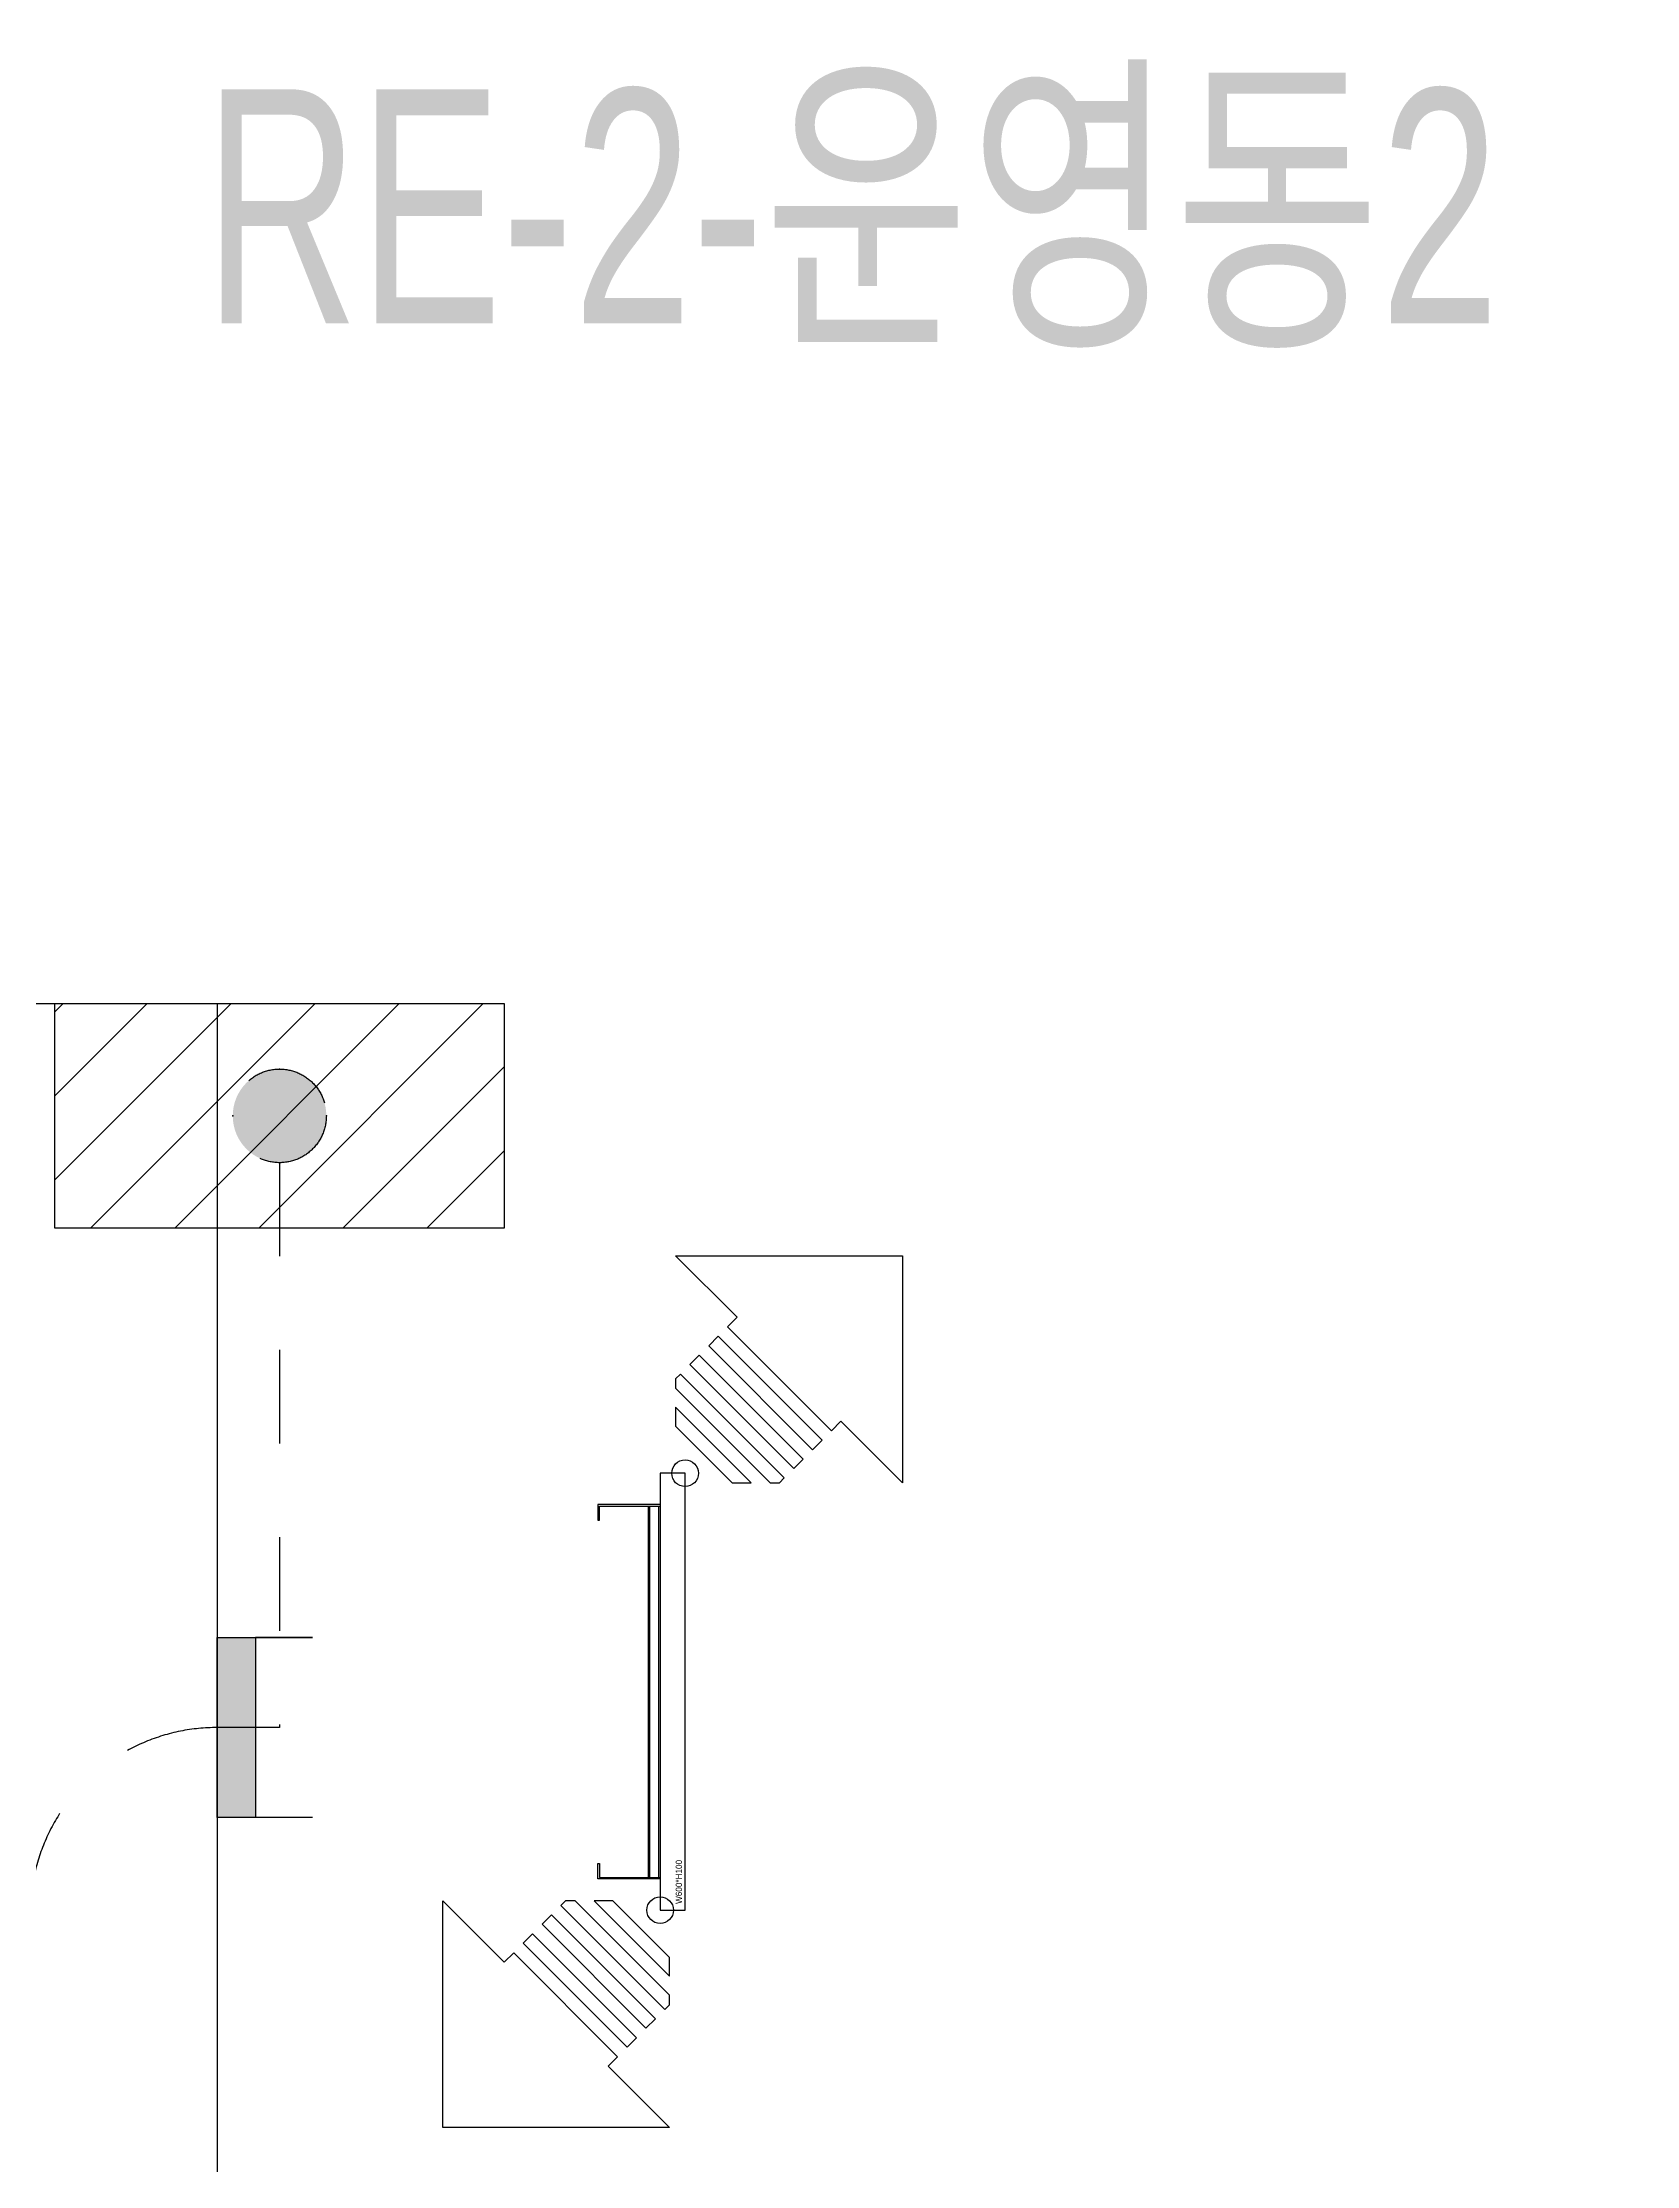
# Model space of a CAD drawing. Header units: millimetres. Extents: x 88028 to 500787, y -530175 to 1035835.
# Drawn here: x 145174 to 147729, y -76657 to -73255 of the extents above; entities that cross this region are included whole.
import ezdxf
from ezdxf.enums import TextEntityAlignment as Align

# ---------------------------------------------------------------- set-up
doc = ezdxf.new("R2010")
doc.units = ezdxf.units.MM
doc.header["$LTSCALE"] = 150
doc.linetypes.add('D1', pattern=[3, 1, -1, 1])
for name, color, linetype in [('------01 Distribution Panel', 3, 'Continuous'), ('-----00 LV_CABLE', 2, 'Continuous'), ('-----26 Electrical Cable Tray', 200, 'Continuous'), ('-----26 Electrical Cable Tray_건물(일반)', 20, 'Continuous')]:
    doc.layers.add(name, color=color, linetype=linetype)
doc.styles.add('ELEC', font='')
doc.styles.get("Standard").update_dxf_attribs({"font": ''})
doc.styles.get('ELEC').set_extended_font_data('Dotum')
doc.styles.get('Standard').set_extended_font_data('Dotum')

# ---------------------------------------------------------------- blocks, each defined once
blk = doc.blocks.new('A02')
h = blk.add_hatch()
h.set_pattern_fill('ANSI31', color=256, scale=25, style=0)
h.set_pattern_definition([(45, (-2000, -19200), (-56.1266, 56.1266), [])])
h.paths.add_polyline_path([(-300, 300), (-300, 0), (300, 0), (300, 300)])
blk.add_lwpolyline([(300, 0), (-300, 0), (-300, 300), (300, 300)], close=True)
blk = doc.blocks.new('O08')
blk.add_hatch(color=256).paths.add_polyline_path([(120, 51), (-120, 51), (-120, 0), (120, 0)])
blk.add_lwpolyline([(120, 127.5), (120, 0), (-120, 0), (-120, 127.5), (-120, 51), (120, 51)])
blk = doc.blocks.new('*U10')
at = {"linetype": 'Continuous', "ltscale": 0.1}
for p, q in [((-250, 56.6), (-250, 58.6)), ((-200, 56.6), (-200, 58.6)), ((-150, 56.6), (-150, 58.6)), ((-100, 56.6), (-100, 58.6)), ((-50, 56.6), (-50, 58.6)), ((0, 56.6), (0, 58.6)), ((50, 56.6), (50, 58.6)), ((100, 56.6), (100, 58.6)), ((150, 56.6), (150, 58.6)), ((200, 56.6), (200, 58.6)), ((250, 56.6), (250, 58.6))]:
    blk.add_line(p, q, dxfattribs=at)
for points in [[(-300, 40), (-300, 140), (-275, 140), (-275, 137.4), (-297.4, 137.4), (-297.4, 40)], [(300, 40), (300, 140), (275, 140), (275, 137.4), (297.4, 137.4), (297.4, 40)], [(-297.4, 58.6), (297.4, 58.6)], [(-297.4, 56.6), (297.4, 56.6)], [(297.4, 42.6), (-297.4, 42.6)]]:
    blk.add_lwpolyline(points, dxfattribs=at)
blk.add_lwpolyline([(350, 0), (350, 40), (-350, 40), (-350, 0)], close=True, dxfattribs=at)
blk.add_text('W600*H100', height=10, dxfattribs=at).set_placement((-340, 10), align=Align.MIDDLE_LEFT)
blk = doc.blocks.new('A$C756fbc58')
at = {"color": 0}
for points in [[(69.4, 208.2), (-12.6, 290.2), (290.2, 290.2), (290.2, -12.6), (208.2, 69.4), (195.6, 56.8), (56.8, 195.6)], [(31.5, 170.3), (170.3, 31.5), (183, 44.2), (44.2, 183)], [(6.3, 145.1), (145.1, 6.3), (157.7, 18.9), (18.9, 157.7)], [(-12.6, 126.2), (-12.6, 113.6), (113.6, -12.6), (126.2, -12.6), (132.5, -6.3), (-6.3, 132.5)], [(-12.6, 88.3), (-12.6, 63.1), (63.1, -12.6), (88.3, -12.6)]]:
    blk.add_lwpolyline(points, close=True, dxfattribs=at)
blk.add_circle((0, 0), 17.8, dxfattribs=at)
blk = doc.blocks.new('11')
at = {"linetype": 'D1'}
h = blk.add_hatch(color=256, dxfattribs=at)
edge = h.paths.add_edge_path()
edge.add_arc((0, 0), 75, 0, 360)
blk.add_circle((0, 0), 75, dxfattribs=at)
for p in [(0, 75), (-75, 0), (75, 0), (0, -75)]:
    blk.add_point(p, dxfattribs=at)

msp = doc.modelspace()

# ---------------------------------------------------------------- linework, layer by layer
at = {"layer": '-----00 LV_CABLE', "linetype": 'D1'}
msp.add_lwpolyline([(145553.6, -75050), (145553.6, -75955), (145453.6, -75955)], dxfattribs=at)
msp.add_lwpolyline([(145503.6, -75955), (145453.6, -75955, 0.414214), (145153.6, -76255), (145153.6, -77689.7)], format="xyb", dxfattribs=at)
at = {"layer": '-----26 Electrical Cable Tray_건물(일반)', "elevation": 0}
msp.add_lwpolyline([(144853.6, -74795), (145453.6, -74795), (145453.6, -78345), (144853.6, -78345)], close=True, dxfattribs=at)

# ---------------------------------------------------------------- block references
at = {"layer": '------01 Distribution Panel', "xscale": 1.2, "yscale": 1.2, "zscale": 1.2}
msp.add_blockref('A02', (145553.6, -75155), dxfattribs=at)
at = {"layer": '-----00 LV_CABLE', "linetype": 'D1'}
msp.add_blockref('11', (145553.6, -74975), dxfattribs=at)
at = {"layer": '-----00 LV_CABLE', "linetype": 'D1', "xscale": 1.2, "yscale": 1.2, "zscale": 1.2, "rotation": 270}
msp.add_blockref('O08', (145453.6, -75955), dxfattribs=at)
at = {"layer": '-----26 Electrical Cable Tray', "xscale": 1.2, "yscale": 1.2, "zscale": 1.2}
msp.add_blockref('A$C756fbc58', (146203.6, -75547.6), dxfattribs=at)
msp.add_blockref('A$C756fbc58', (146203.6, -75547.6), dxfattribs=at)
msp.add_blockref('A$C756fbc58', (146203.6, -75547.6), dxfattribs=at)
at = {"layer": '-----26 Electrical Cable Tray', "linetype": 'Continuous', "ltscale": 7.5, "rotation": 89.99999999999999}
msp.add_blockref('*U10', (146203.6, -75897.6), dxfattribs=at)
msp.add_blockref('*U10', (146203.6, -75897.6), dxfattribs=at)
msp.add_blockref('*U10', (146203.6, -75897.6), dxfattribs=at)
at = {"layer": '-----26 Electrical Cable Tray', "xscale": 1.2, "yscale": 1.2, "zscale": 1.2, "rotation": 180}
msp.add_blockref('A$C756fbc58', (146163.6, -76247.6), dxfattribs=at)
msp.add_blockref('A$C756fbc58', (146163.6, -76247.6), dxfattribs=at)

# ---------------------------------------------------------------- wipeouts: each hides what was drawn before it
at = {"color": 1}
msp.add_wipeout([(145212.8, -73780.2), (147728.6, -73780.2), (147728.6, -73255.2), (145212.8, -73255.2)], dxfattribs=at).dxf.layer = '------01 Distribution Panel'

# ---------------------------------------------------------------- next in the draw order: texts
at = {"layer": '------01 Distribution Panel', "style": 'ELEC', "width": 0.7}
msp.add_text('RE-2-운영동2', height=375, dxfattribs=at).set_placement((146470.7, -73517.7), align=Align.MIDDLE_CENTER)

doc.saveas('drawing.dxf')
